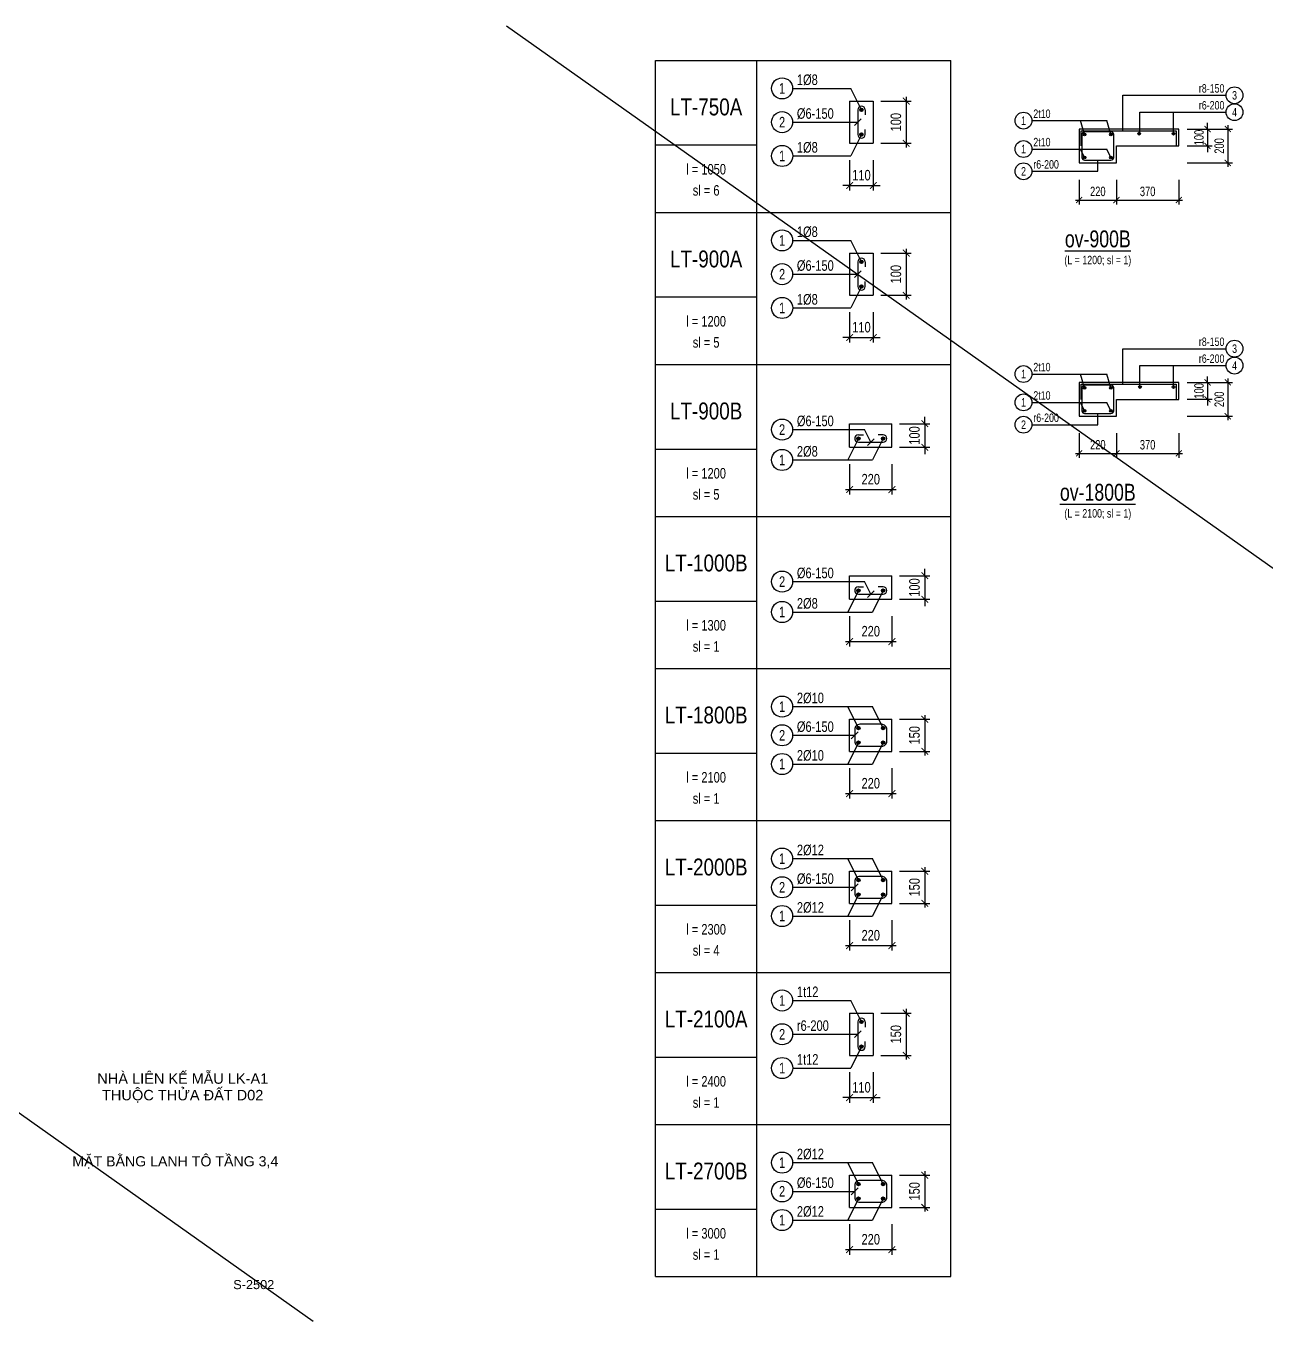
# Model space of a CAD drawing. Header units: millimetres. Extents: x -529861 to -223882, y -171969 to 61504.
# Drawn here: x -408846 to -386808, y -140433 to -117429 of the extents above; entities that cross this region are included whole.
import ezdxf
from ezdxf.enums import TextEntityAlignment as Align

# ---------------------------------------------------------------- set-up
doc = ezdxf.new("R2010")
doc.units = ezdxf.units.MM
doc.header["$LTSCALE"] = 5000
doc.layers.get('Defpoints').update_dxf_attribs({"color": 143})
doc.layers.add('G-ANNO-TTLB', color=7, linetype='Continuous', lineweight=18)
for name, color, linetype in [('KCS_BORDER', 3, 'Continuous'), ('KCS_CHI', 1, 'Continuous'), ('KCS_DIM', 1, 'Continuous'), ('KCS_SNODE', 6, 'Continuous'), ('KCS_SOTHEP_CIRCLE', 1, 'Continuous'), ('KCS_SOTHEP_TEXT', 2, 'Continuous'), ('KCS_STEEL', 4, 'Continuous'), ('KCS_STIRRUP', 30, 'Continuous'), ('KCS_TEXT', 2, 'Continuous'), ('KCS_TEXT_BANVE_SO', 1, 'Continuous'), ('KCS_TEXT_BANVE_TEN', 162, 'Continuous'), ('KCS_TEXT_TCK', 4, 'Continuous')]:
    doc.layers.add(name, color=color, linetype=linetype)
doc.layers.add('KCS_Plotter', color=11, linetype='Continuous', plot=False)
doc.styles.add('Arial_13', font='arial.ttf', dxfattribs={"height": 2.5})
doc.styles.add('Arial_14', font='arial.ttf', dxfattribs={"height": 2.5})
doc.styles.add('KCS_BIGTEXT', font='arial.ttf', dxfattribs={"width": 0.75})
doc.styles.add('KCS_SMTEXT', font='arial.ttf', dxfattribs={"width": 0.7})
doc.dimstyles.new('KCS_DIM20', dxfattribs={"dimscale": 20, "dimtxt": 2.5, "dimasz": 1.6, "dimexe": 1.2, "dimexo": 0, "dimgap": 1, "dimtad": 1, "dimdec": 0, "dimzin": 0, "dimdsep": 46, "dimtxsty": 'KCS_SMTEXT', "dimblk": 'ARCHTICK', "dimcen": 0, "dimdle": 1, "dimclrd": 256, "dimclre": 256, "dimclrt": 2, "dimadec": 0, "dimazin": 0, "dimtfac": 1, "dimtdec": 0, "dimtix": 1, "dimtmove": 2, "dimatfit": 3, "dimfxl": 1, "dimtolj": 1, "dimtzin": 0, "dimarcsym": 0})

# ---------------------------------------------------------------- blocks, each defined once
blk = doc.blocks.new('KCS_SNODE')
at = {"layer": 'KCS_SNODE'}
blk.add_hatch(color=256, dxfattribs=at).paths.add_polyline_path([(-10, 0, 1), (10, 0, 1)])
blk.add_circle((0, 0), 10, dxfattribs=at)
blk = doc.blocks.new('_ArchTick')
at = {"color": 0, "linetype": 'ByBlock', "const_width": 0.15}
blk.add_lwpolyline([(-0.5, -0.5), (0.5, 0.5)], dxfattribs=at)
blk = doc.blocks.new('LT_TYPE_3')
at = {"layer": 'KCS_BORDER'}
for p, q in [((0, 0), (1750, 0)), ((0, -900), (0, 0)), ((1750, -900), (1750, 0)), ((1150, -240), (1150, -490)), ((1150, -240), (1290, -240)), ((1290, -240), (1290, -490)), ((1150, -490), (1290, -490)), ((0, -900), (1750, -900))]:
    blk.add_line(p, q, dxfattribs=at)
at = {"layer": 'KCS_CHI'}
for p, q in [((600, -900), (600, 0)), ((812.5, -165), (1156.5, -165)), ((1220, -292), (1156.5, -165)), ((812.5, -365), (1198, -365)), ((1220, -438), (1156.5, -565)), ((0, -500), (600, -500)), ((812.6, -565), (1156.5, -565))]:
    blk.add_line(p, q, dxfattribs=at)
at = {"layer": 'KCS_CHI', "color": 3}
blk.add_line((1178, -385), (1218, -345), dxfattribs=at)
at = {"layer": 'KCS_DIM'}
for p, q in [((1485, -215), (1485, -515)), ((1335, -240), (1515, -240)), ((1335, -490), (1515, -490)), ((1150, -590), (1150, -770)), ((1290, -590), (1290, -770)), ((1150, -740), (1110, -740)), ((1150, -740), (1290, -740)), ((1290, -740), (1330, -740))]:
    blk.add_line(p, q, dxfattribs=at)
at = {"layer": 'KCS_SOTHEP_CIRCLE'}
for centre in [(750, -165), (750, -365), (750.1, -565)]:
    blk.add_circle(centre, 62.5, dxfattribs=at)
at = {"layer": 'KCS_STIRRUP'}
for p, q in [((1198, -292), (1198, -438)), ((1242, -292), (1242, -322)), ((1242, -438), (1242, -408))]:
    blk.add_line(p, q, dxfattribs=at)
for centre, start, end in [((1220, -292), 0, 180), ((1220, -438), 180, 0)]:
    blk.add_arc(centre, 22, start, end, dxfattribs=at)
at = {"layer": 'KCS_DIM', "xscale": 40, "yscale": 40, "zscale": 40}
for p, rotation in [((1485, -240), 90), ((1485, -490), 270), ((1290, -740), 180)]:
    blk.add_blockref('_ArchTick', p, dxfattribs=dict(at, rotation=rotation))
blk.add_blockref('_ArchTick', (1150, -740), dxfattribs=at)
at = {"layer": 'KCS_STEEL', "rotation": 270}
for p in [(1220, -292), (1220, -438)]:
    blk.add_blockref('KCS_SNODE', p, dxfattribs=at)
at = {"layer": 'KCS_SOTHEP_TEXT', "style": 'KCS_SMTEXT', "width": 0.75}
for s, p in [('1', (750, -165)), ('2', (750, -365)), ('1', (750.1, -565))]:
    blk.add_text(s, height=62.5, dxfattribs=at).set_placement(p, align=Align.MIDDLE_CENTER)
at = {"layer": 'KCS_TEXT', "style": 'KCS_SMTEXT', "width": 0.75}
for tag, p in [('LT_STEEL_1A', (837.5, -145)), ('LT_STEEL_2', (837.5, -345)), ('LT_STEEL_1', (837.5, -545))]:
    blk.add_attdef(tag, p, '', height=62.5, dxfattribs=at)
blk.add_attdef('LT_H', text='', height=62.5, rotation=90, dxfattribs=at).set_placement((1455, -365), align=Align.CENTER)
for tag, p in [('LT_L', (300, -675)), ('LT_B', (1220, -710)), ('LT_SL', (300, -800))]:
    blk.add_attdef(tag, text='', height=62.5, dxfattribs=at).set_placement(p, align=Align.CENTER)
at = {"layer": 'KCS_TEXT_TCK', "color": 4, "style": 'KCS_BIGTEXT', "width": 0.8}
blk.add_attdef('LT_NAME', text='', height=100, dxfattribs=at).set_placement((300, -324.8), align=Align.CENTER)
blk = doc.blocks.new('LT_TYPE_2')
at = {"layer": 'KCS_BORDER'}
for p, q in [((0, 0), (1750, 0)), ((0, -900), (0, 0)), ((1750, -900), (1750, 0)), ((1150, -350), (1400, -350)), ((1150, -490), (1150, -350)), ((1400, -490), (1400, -350)), ((1150, -490), (1400, -490)), ((0, -900), (1750, -900))]:
    blk.add_line(p, q, dxfattribs=at)
at = {"layer": 'KCS_CHI'}
for p, q in [((600, -900), (600, 0)), ((812.5, -385), (1237.5, -385)), ((1202, -438), (1138.5, -565)), ((1275, -460), (1237.5, -385)), ((1348, -438), (1284.5, -565)), ((0, -500), (600, -500)), ((812.5, -565), (1284.5, -565))]:
    blk.add_line(p, q, dxfattribs=at)
at = {"layer": 'KCS_CHI', "color": 3}
blk.add_line((1255, -480), (1295, -440), dxfattribs=at)
at = {"layer": 'KCS_DIM'}
for p, q in [((1445, -350), (1625, -350)), ((1595, -350), (1595, -310)), ((1595, -350), (1595, -490)), ((1445, -490), (1625, -490)), ((1595, -490), (1595, -530)), ((1150, -590), (1150, -770)), ((1400, -590), (1400, -770)), ((1125, -740), (1425, -740))]:
    blk.add_line(p, q, dxfattribs=at)
at = {"layer": 'KCS_SOTHEP_CIRCLE'}
for centre in [(750, -385), (750, -565)]:
    blk.add_circle(centre, 62.5, dxfattribs=at)
at = {"layer": 'KCS_STIRRUP'}
for p, q in [((1202, -416), (1232, -416)), ((1202, -460), (1348, -460)), ((1348, -416), (1318, -416))]:
    blk.add_line(p, q, dxfattribs=at)
for centre, start, end in [((1202, -438), 90, 270), ((1348, -438), 270, 90)]:
    blk.add_arc(centre, 22, start, end, dxfattribs=at)
at = {"layer": 'KCS_DIM', "xscale": 40, "yscale": 40, "zscale": 40}
for p, rotation in [((1595, -350), 270), ((1595, -490), 90), ((1150, -740), 180)]:
    blk.add_blockref('_ArchTick', p, dxfattribs=dict(at, rotation=rotation))
blk.add_blockref('_ArchTick', (1400, -740), dxfattribs=at)
at = {"layer": 'KCS_STEEL'}
for p in [(1202, -438), (1348, -438)]:
    blk.add_blockref('KCS_SNODE', p, dxfattribs=at)
at = {"layer": 'KCS_SOTHEP_TEXT', "style": 'KCS_SMTEXT', "width": 0.75}
for s, p in [('2', (750, -385)), ('1', (750, -565))]:
    blk.add_text(s, height=62.5, dxfattribs=at).set_placement(p, align=Align.MIDDLE_CENTER)
at = {"layer": 'KCS_TEXT', "style": 'KCS_SMTEXT', "width": 0.75}
for tag, p in [('LT_STEEL_2', (837.5, -365)), ('LT_STEEL_1', (837.5, -545))]:
    blk.add_attdef(tag, p, '', height=62.5, dxfattribs=at)
blk.add_attdef('LT_H', text='', height=62.5, rotation=90, dxfattribs=at).set_placement((1565, -420), align=Align.CENTER)
for tag, p in [('LT_L', (300, -675)), ('LT_B', (1275, -710)), ('LT_SL', (300, -800))]:
    blk.add_attdef(tag, text='', height=62.5, dxfattribs=at).set_placement(p, align=Align.CENTER)
at = {"layer": 'KCS_TEXT_TCK', "color": 4, "style": 'KCS_BIGTEXT', "width": 0.8}
blk.add_attdef('LT_NAME', text='', height=100, dxfattribs=at).set_placement((300, -324.8), align=Align.CENTER)
blk = doc.blocks.new('LT_TYPE_1')
at = {"layer": 'KCS_BORDER'}
for p, q in [((0, 0), (1750, 0)), ((0, -900), (0, 0)), ((1750, -900), (1750, 0)), ((1150, -300), (1400, -300)), ((1150, -490), (1150, -300)), ((1400, -490), (1400, -300)), ((1150, -490), (1400, -490)), ((0, -900), (1750, -900))]:
    blk.add_line(p, q, dxfattribs=at)
at = {"layer": 'KCS_CHI'}
for p, q in [((600, -900), (600, 0)), ((812.5, -225), (1284.5, -225)), ((1202, -352), (1138.5, -225)), ((1348, -352), (1284.5, -225)), ((812.5, -395), (1180, -395)), ((1202, -438), (1138.5, -565)), ((1348, -438), (1284.5, -565)), ((0, -500), (600, -500)), ((812.5, -565), (1284.5, -565))]:
    blk.add_line(p, q, dxfattribs=at)
at = {"layer": 'KCS_CHI', "color": 3}
blk.add_line((1160, -415), (1200, -375), dxfattribs=at)
at = {"layer": 'KCS_DIM'}
for p, q in [((1445, -300), (1625, -300)), ((1595, -275), (1595, -515)), ((1445, -490), (1625, -490)), ((1150, -590), (1150, -770)), ((1400, -590), (1400, -770)), ((1125, -740), (1425, -740))]:
    blk.add_line(p, q, dxfattribs=at)
at = {"layer": 'KCS_SOTHEP_CIRCLE'}
for centre in [(750, -225), (750, -395), (750, -565)]:
    blk.add_circle(centre, 62.5, dxfattribs=at)
at = {"layer": 'KCS_STIRRUP'}
blk.add_lwpolyline([(1180, -360), (1180, -430, 0.414214), (1210, -460), (1340, -460, 0.414214), (1370, -430), (1370, -360, 0.414214), (1340, -330), (1210, -330, 0.414214), (1180, -360)], format="xyb", dxfattribs=at)
at = {"layer": 'KCS_DIM', "xscale": 40, "yscale": 40, "zscale": 40}
for p, rotation in [((1595, -300), 90), ((1595, -490), 270), ((1150, -740), 180)]:
    blk.add_blockref('_ArchTick', p, dxfattribs=dict(at, rotation=rotation))
blk.add_blockref('_ArchTick', (1400, -740), dxfattribs=at)
at = {"layer": 'KCS_STEEL'}
for p in [(1202, -352), (1348, -352), (1202, -438), (1348, -438)]:
    blk.add_blockref('KCS_SNODE', p, dxfattribs=at)
at = {"layer": 'KCS_SOTHEP_TEXT', "style": 'KCS_SMTEXT', "width": 0.75}
for s, p in [('1', (750, -225)), ('2', (750, -395)), ('1', (750, -565))]:
    blk.add_text(s, height=62.5, dxfattribs=at).set_placement(p, align=Align.MIDDLE_CENTER)
at = {"layer": 'KCS_TEXT', "style": 'KCS_SMTEXT', "width": 0.75}
for tag, p in [('LT_STEEL_1A', (837.5, -205)), ('LT_STEEL_2', (837.5, -375)), ('LT_STEEL_1', (837.5, -545))]:
    blk.add_attdef(tag, p, '', height=62.5, dxfattribs=at)
blk.add_attdef('LT_H', text='', height=62.5, rotation=90, dxfattribs=at).set_placement((1565, -395), align=Align.CENTER)
for tag, p in [('LT_L', (300, -675)), ('LT_B', (1275, -710)), ('LT_SL', (300, -800))]:
    blk.add_attdef(tag, text='', height=62.5, dxfattribs=at).set_placement(p, align=Align.CENTER)
at = {"layer": 'KCS_TEXT_TCK', "color": 4, "style": 'KCS_BIGTEXT', "width": 0.8}
blk.add_attdef('LT_NAME', text='', height=100, dxfattribs=at).set_placement((300, -324.8), align=Align.CENTER)
blk = doc.blocks.new('*D1373')
at = {"layer": 'Defpoints', "color": 0, "linetype": 'ByBlock', "ltscale": 1500, "transparency": 16777216}
for p in [(-390128, -120161), (-389468, -120161), (-389468, -120521)]:
    blk.add_point(p, dxfattribs=at)
at = {"layer": 'KCS_DIM', "linetype": 'ByBlock', "lineweight": -2, "ltscale": 1500, "transparency": 16777216}
for p, q in [((-390128, -120161), (-390128, -120602)), ((-389468, -120161), (-389468, -120602)), ((-390196, -120521), (-389401, -120521))]:
    blk.add_line(p, q, dxfattribs=at)
at = {"layer": 'KCS_DIM', "linetype": 'ByBlock', "lineweight": -2, "ltscale": 1500, "transparency": 16777216, "xscale": 108, "yscale": 108, "zscale": 108, "rotation": 180}
blk.add_blockref('_ArchTick', (-390128, -120521), dxfattribs=at)
at = {"layer": 'KCS_DIM', "linetype": 'ByBlock', "lineweight": -2, "ltscale": 1500, "transparency": 16777216, "xscale": 108, "yscale": 108, "zscale": 108}
blk.add_blockref('_ArchTick', (-389468, -120521), dxfattribs=at)
at = {"layer": 'KCS_DIM', "color": 2, "linetype": 'ByBlock', "ltscale": 1500, "transparency": 16777216, "insert": (-389798, -120369), "char_height": 168.8, "attachment_point": 5, "style": 'KCS_SMTEXT'}
blk.add_mtext('\\A1;220', dxfattribs=at)
blk = doc.blocks.new('*D1374')
at = {"layer": 'Defpoints', "color": 0, "linetype": 'ByBlock', "ltscale": 1500, "transparency": 16777216}
for p in [(-389468, -120161), (-388358, -120161), (-388358, -120521)]:
    blk.add_point(p, dxfattribs=at)
at = {"layer": 'KCS_DIM', "linetype": 'ByBlock', "lineweight": -2, "ltscale": 1500, "transparency": 16777216}
for p, q in [((-389468, -120161), (-389468, -120602)), ((-388358, -120161), (-388358, -120602)), ((-389536, -120521), (-388291, -120521))]:
    blk.add_line(p, q, dxfattribs=at)
at = {"layer": 'KCS_DIM', "linetype": 'ByBlock', "lineweight": -2, "ltscale": 1500, "transparency": 16777216, "xscale": 108, "yscale": 108, "zscale": 108, "rotation": 180}
blk.add_blockref('_ArchTick', (-389468, -120521), dxfattribs=at)
at = {"layer": 'KCS_DIM', "linetype": 'ByBlock', "lineweight": -2, "ltscale": 1500, "transparency": 16777216, "xscale": 108, "yscale": 108, "zscale": 108}
blk.add_blockref('_ArchTick', (-388358, -120521), dxfattribs=at)
at = {"layer": 'KCS_DIM', "color": 2, "linetype": 'ByBlock', "ltscale": 1500, "transparency": 16777216, "insert": (-388913, -120369), "char_height": 168.8, "attachment_point": 5, "style": 'KCS_SMTEXT'}
blk.add_mtext('\\A1;370', dxfattribs=at)
blk = doc.blocks.new('*D1375')
at = {"layer": 'Defpoints', "color": 0, "linetype": 'ByBlock', "ltscale": 1500, "transparency": 16777216}
for p in [(-388208, -119261), (-388208, -119561), (-387848, -119561)]:
    blk.add_point(p, dxfattribs=at)
at = {"layer": 'KCS_DIM', "linetype": 'ByBlock', "lineweight": -2, "ltscale": 1500, "transparency": 16777216}
for p, q in [((-387848, -119261), (-387848, -119153)), ((-388208, -119261), (-387767, -119261)), ((-387848, -119261), (-387848, -119561)), ((-388208, -119561), (-387767, -119561)), ((-387848, -119561), (-387848, -119669))]:
    blk.add_line(p, q, dxfattribs=at)
at = {"layer": 'KCS_DIM', "linetype": 'ByBlock', "lineweight": -2, "ltscale": 1500, "transparency": 16777216, "xscale": 108, "yscale": 108, "zscale": 108}
for p, rotation in [((-387848, -119261), 270), ((-387848, -119561), 90)]:
    blk.add_blockref('_ArchTick', p, dxfattribs=dict(at, rotation=rotation))
at = {"layer": 'KCS_DIM', "color": 2, "linetype": 'ByBlock', "ltscale": 1500, "transparency": 16777216, "insert": (-388000, -119411), "char_height": 168.8, "attachment_point": 5, "rotation": 90, "style": 'KCS_SMTEXT'}
blk.add_mtext('\\A1;100', dxfattribs=at)
blk = doc.blocks.new('*D1376')
at = {"layer": 'Defpoints', "color": 0, "linetype": 'ByBlock', "ltscale": 1500, "transparency": 16777216}
for p in [(-388208, -119261), (-388208, -119861), (-387488, -119861)]:
    blk.add_point(p, dxfattribs=at)
at = {"layer": 'KCS_DIM', "linetype": 'ByBlock', "lineweight": -2, "ltscale": 1500, "transparency": 16777216}
for p, q in [((-388208, -119261), (-387407, -119261)), ((-387488, -119194), (-387488, -119929)), ((-388208, -119861), (-387407, -119861))]:
    blk.add_line(p, q, dxfattribs=at)
at = {"layer": 'KCS_DIM', "linetype": 'ByBlock', "lineweight": -2, "ltscale": 1500, "transparency": 16777216, "xscale": 108, "yscale": 108, "zscale": 108}
for p, rotation in [((-387488, -119261), 90), ((-387488, -119861), 270)]:
    blk.add_blockref('_ArchTick', p, dxfattribs=dict(at, rotation=rotation))
at = {"layer": 'KCS_DIM', "color": 2, "linetype": 'ByBlock', "ltscale": 1500, "transparency": 16777216, "insert": (-387640, -119561), "char_height": 168.8, "attachment_point": 5, "rotation": 90, "style": 'KCS_SMTEXT'}
blk.add_mtext('\\A1;200', dxfattribs=at)
blk = doc.blocks.new('*D1377')
at = {"layer": 'Defpoints', "color": 0, "linetype": 'ByBlock', "ltscale": 1500, "transparency": 16777216}
for p in [(-390128, -124661), (-389468, -124661), (-389468, -125021)]:
    blk.add_point(p, dxfattribs=at)
at = {"layer": 'KCS_DIM', "linetype": 'ByBlock', "lineweight": -2, "ltscale": 1500, "transparency": 16777216}
for p, q in [((-390128, -124661), (-390128, -125102)), ((-389468, -124661), (-389468, -125102)), ((-390196, -125021), (-389401, -125021))]:
    blk.add_line(p, q, dxfattribs=at)
at = {"layer": 'KCS_DIM', "linetype": 'ByBlock', "lineweight": -2, "ltscale": 1500, "transparency": 16777216, "xscale": 108, "yscale": 108, "zscale": 108, "rotation": 180}
blk.add_blockref('_ArchTick', (-390128, -125021), dxfattribs=at)
at = {"layer": 'KCS_DIM', "linetype": 'ByBlock', "lineweight": -2, "ltscale": 1500, "transparency": 16777216, "xscale": 108, "yscale": 108, "zscale": 108}
blk.add_blockref('_ArchTick', (-389468, -125021), dxfattribs=at)
at = {"layer": 'KCS_DIM', "color": 2, "linetype": 'ByBlock', "ltscale": 1500, "transparency": 16777216, "insert": (-389798, -124869), "char_height": 168.8, "attachment_point": 5, "style": 'KCS_SMTEXT'}
blk.add_mtext('\\A1;220', dxfattribs=at)
blk = doc.blocks.new('*D1378')
at = {"layer": 'Defpoints', "color": 0, "linetype": 'ByBlock', "ltscale": 1500, "transparency": 16777216}
for p in [(-389468, -124661), (-388358, -124661), (-388358, -125021)]:
    blk.add_point(p, dxfattribs=at)
at = {"layer": 'KCS_DIM', "linetype": 'ByBlock', "lineweight": -2, "ltscale": 1500, "transparency": 16777216}
for p, q in [((-389468, -124661), (-389468, -125102)), ((-388358, -124661), (-388358, -125102)), ((-389536, -125021), (-388291, -125021))]:
    blk.add_line(p, q, dxfattribs=at)
at = {"layer": 'KCS_DIM', "linetype": 'ByBlock', "lineweight": -2, "ltscale": 1500, "transparency": 16777216, "xscale": 108, "yscale": 108, "zscale": 108, "rotation": 180}
blk.add_blockref('_ArchTick', (-389468, -125021), dxfattribs=at)
at = {"layer": 'KCS_DIM', "linetype": 'ByBlock', "lineweight": -2, "ltscale": 1500, "transparency": 16777216, "xscale": 108, "yscale": 108, "zscale": 108}
blk.add_blockref('_ArchTick', (-388358, -125021), dxfattribs=at)
at = {"layer": 'KCS_DIM', "color": 2, "linetype": 'ByBlock', "ltscale": 1500, "transparency": 16777216, "insert": (-388913, -124869), "char_height": 168.8, "attachment_point": 5, "style": 'KCS_SMTEXT'}
blk.add_mtext('\\A1;370', dxfattribs=at)
blk = doc.blocks.new('*D1379')
at = {"layer": 'Defpoints', "color": 0, "linetype": 'ByBlock', "ltscale": 1500, "transparency": 16777216}
for p in [(-388208, -123761), (-388208, -124061), (-387848, -124061)]:
    blk.add_point(p, dxfattribs=at)
at = {"layer": 'KCS_DIM', "linetype": 'ByBlock', "lineweight": -2, "ltscale": 1500, "transparency": 16777216}
for p, q in [((-388208, -123761), (-387767, -123761)), ((-387848, -123761), (-387848, -123653)), ((-387848, -123761), (-387848, -124061)), ((-388208, -124061), (-387767, -124061)), ((-387848, -124061), (-387848, -124169))]:
    blk.add_line(p, q, dxfattribs=at)
at = {"layer": 'KCS_DIM', "linetype": 'ByBlock', "lineweight": -2, "ltscale": 1500, "transparency": 16777216, "xscale": 108, "yscale": 108, "zscale": 108}
for p, rotation in [((-387848, -123761), 270), ((-387848, -124061), 90)]:
    blk.add_blockref('_ArchTick', p, dxfattribs=dict(at, rotation=rotation))
at = {"layer": 'KCS_DIM', "color": 2, "linetype": 'ByBlock', "ltscale": 1500, "transparency": 16777216, "insert": (-388000, -123911), "char_height": 168.8, "attachment_point": 5, "rotation": 90, "style": 'KCS_SMTEXT'}
blk.add_mtext('\\A1;100', dxfattribs=at)
blk = doc.blocks.new('*D1380')
at = {"layer": 'Defpoints', "color": 0, "linetype": 'ByBlock', "ltscale": 1500, "transparency": 16777216}
for p in [(-388208, -123761), (-388208, -124361), (-387488, -124361)]:
    blk.add_point(p, dxfattribs=at)
at = {"layer": 'KCS_DIM', "linetype": 'ByBlock', "lineweight": -2, "ltscale": 1500, "transparency": 16777216}
for p, q in [((-388208, -123761), (-387407, -123761)), ((-387488, -123694), (-387488, -124429)), ((-388208, -124361), (-387407, -124361))]:
    blk.add_line(p, q, dxfattribs=at)
at = {"layer": 'KCS_DIM', "linetype": 'ByBlock', "lineweight": -2, "ltscale": 1500, "transparency": 16777216, "xscale": 108, "yscale": 108, "zscale": 108}
for p, rotation in [((-387488, -123761), 90), ((-387488, -124361), 270)]:
    blk.add_blockref('_ArchTick', p, dxfattribs=dict(at, rotation=rotation))
at = {"layer": 'KCS_DIM', "color": 2, "linetype": 'ByBlock', "ltscale": 1500, "transparency": 16777216, "insert": (-387640, -124061), "char_height": 168.8, "attachment_point": 5, "rotation": 90, "style": 'KCS_SMTEXT'}
blk.add_mtext('\\A1;200', dxfattribs=at)

msp = doc.modelspace()

# ---------------------------------------------------------------- linework, layer by layer
at = {"layer": 'KCS_BORDER', "linetype": 'ByBlock', "ltscale": 1500}
for points in [[(-390128.27, -119261.31), (-390128.27, -119861.31), (-389468.27, -119861.31), (-389468.27, -119561.31), (-388358.27, -119561.31), (-388358.27, -119261.31), (-390128.27, -119261.31)], [(-390128.27, -123761.31), (-390128.27, -124361.31), (-389468.27, -124361.31), (-389468.27, -124061.31), (-388358.27, -124061.31), (-388358.27, -123761.31), (-390128.27, -123761.31)]]:
    msp.add_lwpolyline(points, dxfattribs=at)
at = {"layer": 'KCS_CHI', "linetype": 'ByBlock', "ltscale": 1500}
for p, q in [((-389354.27, -119294.31), (-389354.27, -118661.31)), ((-389354.27, -118661.31), (-387518.27, -118661.31)), ((-390968.27, -119111.31), (-389639.27, -119111.31)), ((-390032.27, -119357.31), (-390107.27, -119111.31)), ((-389564.27, -119357.31), (-389639.27, -119111.31)), ((-389054.27, -119342.31), (-389054.27, -118961.31)), ((-389054.27, -118961.31), (-387518.27, -118961.31)), ((-388454.27, -119342.31), (-388454.27, -118961.31)), ((-390968.27, -119615.31), (-389639.27, -119615.31)), ((-390032.27, -119765.31), (-390107.27, -119615.31)), ((-389564.27, -119765.31), (-389639.27, -119615.31)), ((-389798.27, -120011.31), (-389798.27, -119813.31)), ((-390968.27, -120011.31), (-389798.27, -120011.31)), ((-389354.27, -123794.31), (-389354.27, -123161.31)), ((-389354.27, -123161.31), (-387518.27, -123161.31)), ((-389054.27, -123842.31), (-389054.27, -123461.31)), ((-389054.27, -123461.31), (-387518.27, -123461.31)), ((-388454.27, -123842.31), (-388454.27, -123461.31)), ((-390968.27, -123611.31), (-389639.27, -123611.31)), ((-390032.27, -123857.31), (-390107.27, -123611.31)), ((-389564.27, -123857.31), (-389639.27, -123611.31)), ((-390968.27, -124115.31), (-389639.27, -124115.31)), ((-390032.27, -124265.31), (-390107.27, -124115.31)), ((-389564.27, -124265.31), (-389639.27, -124115.31)), ((-389798.27, -124511.31), (-389798.27, -124313.31)), ((-390968.27, -124511.31), (-389798.27, -124511.31))]:
    msp.add_line(p, q, dxfattribs=at)
at = {"layer": 'KCS_Plotter', "linetype": 'ByBlock', "ltscale": 1500}
for p, q in [((-436270.98, -117428.54), (-403739.35, -140433.04)), ((-400305.96, -117428.54), (-367774.33, -140433.04))]:
    msp.add_line(p, q, dxfattribs=at)
at = {"layer": 'KCS_SOTHEP_CIRCLE', "color": 1, "linetype": 'ByBlock', "ltscale": 1500}
for centre in [(-387368.27, -118661.31), (-387368.27, -118961.31), (-391118.27, -119111.31), (-391118.27, -119615.31), (-391118.27, -120011.31), (-387368.27, -123161.31), (-391118.27, -123611.31), (-387368.27, -123461.31), (-391118.27, -124115.31), (-391118.27, -124511.31)]:
    msp.add_circle(centre, 150, dxfattribs=at)
at = {"layer": 'KCS_STEEL', "linetype": 'ByBlock', "ltscale": 1500}
for points in [[(-390095.27, -119561.31), (-390095.27, -119294.31), (-388406.27, -119294.31), (-388406.27, -119561.31)], [(-390095.27, -124061.31), (-390095.27, -123794.31), (-388406.27, -123794.31), (-388406.27, -124061.31)]]:
    msp.add_lwpolyline(points, dxfattribs=at)
for points in [[(-390080.27, -119357.31), (-390080.27, -119765.31, 0.41421356), (-390032.27, -119813.31), (-389564.27, -119813.31, 0.41421356), (-389516.27, -119765.31), (-389516.27, -119357.31, 0.41421356), (-389564.27, -119309.31), (-390032.27, -119309.31, 0.41421356), (-390080.27, -119357.31)], [(-390080.27, -123857.31), (-390080.27, -124265.31, 0.41421356), (-390032.27, -124313.31), (-389564.27, -124313.31, 0.41421356), (-389516.27, -124265.31), (-389516.27, -123857.31, 0.41421356), (-389564.27, -123809.31), (-390032.27, -123809.31, 0.41421356), (-390080.27, -123857.31)]]:
    msp.add_lwpolyline(points, format="xyb", dxfattribs=at)

# ---------------------------------------------------------------- block references
at = {"layer": 'KCS_BORDER', "linetype": 'ByBlock', "xscale": 3, "yscale": 3, "zscale": 3}
for name, p, values in [('LT_TYPE_3', (-397658.01, -118043.47), {'LT_STEEL_2': '%%c6-150', 'LT_STEEL_1': '1%%c8', 'LT_B': '110', 'LT_H': '100', 'LT_SL': 'sl = 6', 'LT_L': 'l = 1050', 'LT_NAME': 'LT-750A', 'LT_STEEL_1A': '1%%c8'}), ('LT_TYPE_3', (-397658.01, -120743.47), {'LT_STEEL_2': '%%c6-150', 'LT_STEEL_1': '1%%c8', 'LT_B': '110', 'LT_H': '100', 'LT_SL': 'sl = 5', 'LT_L': 'l = 1200', 'LT_NAME': 'LT-900A', 'LT_STEEL_1A': '1%%c8'}), ('LT_TYPE_2', (-397658.01, -123443.47), {'LT_STEEL_2': '%%c6-150', 'LT_STEEL_1': '2%%c8', 'LT_B': '220', 'LT_H': '100', 'LT_SL': 'sl = 5', 'LT_L': 'l = 1200', 'LT_NAME': 'LT-900B'}), ('LT_TYPE_2', (-397658.01, -126143.47), {'LT_STEEL_2': '%%c6-150', 'LT_STEEL_1': '2%%c8', 'LT_B': '220', 'LT_H': '100', 'LT_SL': 'sl = 1', 'LT_L': 'l = 1300', 'LT_NAME': 'LT-1000B'}), ('LT_TYPE_1', (-397658.01, -128843.47), {'LT_STEEL_1A': '2%%c10', 'LT_STEEL_2': '%%c6-150', 'LT_STEEL_1': '2%%c10', 'LT_B': '220', 'LT_H': '150', 'LT_SL': 'sl = 1', 'LT_L': 'l = 2100', 'LT_NAME': 'LT-1800B'}), ('LT_TYPE_1', (-397658.01, -131543.47), {'LT_STEEL_1A': '2%%c12', 'LT_STEEL_2': '%%c6-150', 'LT_STEEL_1': '2%%c12', 'LT_B': '220', 'LT_H': '150', 'LT_SL': 'sl = 4', 'LT_L': 'l = 2300', 'LT_NAME': 'LT-2000B'}), ('LT_TYPE_3', (-397658.01, -134243.47), {'LT_STEEL_2': 'r6-200', 'LT_STEEL_1': '1t12', 'LT_B': '110', 'LT_H': '150', 'LT_SL': 'sl = 1', 'LT_L': 'l = 2400', 'LT_NAME': 'LT-2100A', 'LT_STEEL_1A': '1t12'}), ('LT_TYPE_1', (-397658.01, -136943.47), {'LT_STEEL_1A': '2%%c12', 'LT_STEEL_2': '%%c6-150', 'LT_STEEL_1': '2%%c12', 'LT_B': '220', 'LT_H': '150', 'LT_SL': 'sl = 1', 'LT_L': 'l = 3000', 'LT_NAME': 'LT-2700B'})]:
    msp.add_blockref(name, p, dxfattribs=at).add_auto_attribs(values)
at = {"layer": 'KCS_STEEL', "linetype": 'ByBlock', "xscale": 2.4, "yscale": 2.4, "zscale": 2.4}
for p in [(-390032.27, -119357.31), (-389564.27, -119357.31), (-389064.04, -119342.31), (-388454.27, -119342.31), (-390032.27, -119765.31), (-389564.27, -119765.31), (-390032.27, -123857.31), (-389564.27, -123857.31), (-389048.59, -123842.31), (-388454.27, -123842.31), (-390032.27, -124265.31), (-389564.27, -124265.31)]:
    msp.add_blockref('KCS_SNODE', p, dxfattribs=at)

# ---------------------------------------------------------------- texts
at = {"layer": 'G-ANNO-TTLB', "lineweight": 9, "attachment_point": 1}
for s, insert, char_height, width, style in [('NHÀ LIÊN K', (-407576.88, -136032.84), 185.034, 1738.5418, 'Arial_13'), ('\\fArial|b0|i0|c254|p34|;Ế', (-406142.44, -136032.84), 185.0344, 207.6756, 'Arial_14'), (' M', (-405971.09, -136032.84), 185.034, 344.1482, 'Arial_13'), ('\\fArial|b0|i0|c254|p34|;Ẫ', (-405687.14, -136032.84), 185.0344, 207.6756, 'Arial_14'), ('U LK-A1', (-405515.79, -136032.84), 185.034, 1180.7844, 'Arial_13'), ('THU', (-407493.65, -136326.58), 185.034, 646.7613, 'Arial_13'), ('\\fArial|b0|i0|c254|p34|;Ộ', (-406960.02, -136326.58), 185.0344, 243.2772, 'Arial_14'), ('C TH', (-406759.3, -136326.58), 185.034, 735.7651, 'Arial_13'), ('\\fArial|b0|i0|c254|p34|;Ử', (-406152.23, -136326.58), 185.0344, 267.0115, 'Arial_14'), ('A ', (-405931.92, -136326.58), 185.034, 296.6795, 'Arial_13'), ('Đ', (-405687.14, -136326.58), 185.03, 225.4764, 'Arial_13'), ('\\fArial|b0|i0|c254|p34|;Ấ', (-405501.1, -136326.58), 185.0344, 207.6756, 'Arial_14'), ('T D02', (-405329.75, -136326.58), 185.034, 854.4369, 'Arial_13')]:
    msp.add_mtext(s, dxfattribs=dict(at, insert=insert, char_height=char_height, width=width, style=style))
at = {"layer": 'KCS_SOTHEP_TEXT', "linetype": 'ByBlock', "ltscale": 1500, "style": 'KCS_SMTEXT', "width": 0.75}
for s, p in [('3', (-387368.27, -118661.31)), ('4', (-387368.27, -118961.31)), ('1', (-391118.27, -119111.31)), ('1', (-391118.27, -119615.31)), ('2', (-391118.27, -120011.31)), ('3', (-387368.27, -123161.31)), ('4', (-387368.27, -123461.31)), ('1', (-391118.27, -123611.31)), ('1', (-391118.27, -124115.31)), ('2', (-391118.27, -124511.31))]:
    msp.add_text(s, height=150, dxfattribs=at).set_placement(p, align=Align.MIDDLE_CENTER)
at = {"layer": 'KCS_TEXT', "linetype": 'ByBlock', "ltscale": 1500, "style": 'KCS_SMTEXT', "width": 0.75}
for s, p in [('r8-150', (-387548.27, -118613.31)), ('r6-200', (-387548.27, -118913.31)), ('r8-150', (-387548.27, -123113.31)), ('r6-200', (-387548.27, -123413.31))]:
    msp.add_text(s, height=150, dxfattribs=at).set_placement(p, align=Align.RIGHT)
for s, p in [('2t10', (-390944.27, -119063.31)), ('2t10', (-390944.27, -119567.31)), ('r6-200', (-390944.27, -119963.31)), ('2t10', (-390944.27, -123563.31)), ('2t10', (-390944.27, -124067.31)), ('r6-200', (-390944.27, -124463.31))]:
    msp.add_text(s, height=150, dxfattribs=at).set_placement(p)
at = {"layer": 'KCS_TEXT', "color": 4, "linetype": 'ByBlock', "ltscale": 1500, "style": 'KCS_SMTEXT', "width": 0.75}
for s, p in [('%%Uov-900B', (-389798.27, -121361.31)), ('%%Uov-1800B', (-389798.27, -125861.31))]:
    msp.add_text(s, height=300, dxfattribs=at).set_placement(p, align=Align.CENTER)
at = {"layer": 'KCS_TEXT', "linetype": 'ByBlock', "ltscale": 1500, "style": 'KCS_SMTEXT', "width": 0.75}
for s, p in [('(L = 1200; sl = 1)', (-389798.27, -121661.31)), ('(L = 2100; sl = 1)', (-389798.27, -126161.31))]:
    msp.add_text(s, height=150, dxfattribs=at).set_placement(p, align=Align.CENTER)
at = {"layer": 'KCS_TEXT_BANVE_SO', "linetype": 'ByBlock', "style": 'Arial_13'}
msp.add_text('S-2502', height=162, dxfattribs=at).set_placement((-405161.67, -139865.5))
at = {"layer": 'KCS_TEXT_BANVE_TEN', "linetype": 'ByBlock', "style": 'Arial_13'}
msp.add_text('MẶT BẰNG LANH TÔ TẦNG 3,4', height=180, dxfattribs=at).set_placement((-408021.08, -137684.85))

# ---------------------------------------------------------------- dimensions: what is measured, and where the dimension line sits
at = {"layer": 'KCS_DIM', "linetype": 'ByBlock', "ltscale": 1500}
for p1, p2, distance, picture, middle in [((-388208.27, -119261.31), (-388208.27, -119561.31), 360, '*D1375', (-388000.15, -119411.31)), ((-388208.27, -119261.31), (-388208.27, -119861.31), 720, '*D1376', (-387640.15, -119561.31)), ((-390128.27, -120161.31), (-389468.27, -120161.31), -360, '*D1373', (-389798.27, -120369.43)), ((-389468.27, -120161.31), (-388358.27, -120161.31), -360, '*D1374', (-388913.27, -120369.43)), ((-388208.27, -123761.31), (-388208.27, -124061.31), 360, '*D1379', (-388000.15, -123911.31)), ((-388208.27, -123761.31), (-388208.27, -124361.31), 720, '*D1380', (-387640.15, -124061.31)), ((-390128.27, -124661.31), (-389468.27, -124661.31), -360, '*D1377', (-389798.27, -124869.43)), ((-389468.27, -124661.31), (-388358.27, -124661.31), -360, '*D1378', (-388913.27, -124869.43))]:
    dim = msp.add_aligned_dim(p1=p1, p2=p2, distance=distance, dimstyle='KCS_DIM20', override={"dimscale": 67.5, "dimlfac": 0.333333}, dxfattribs=at)
    dim.commit()
    dim.dimension.update_dxf_attribs({"geometry": picture, "text_midpoint": middle})

doc.saveas('drawing.dxf')
